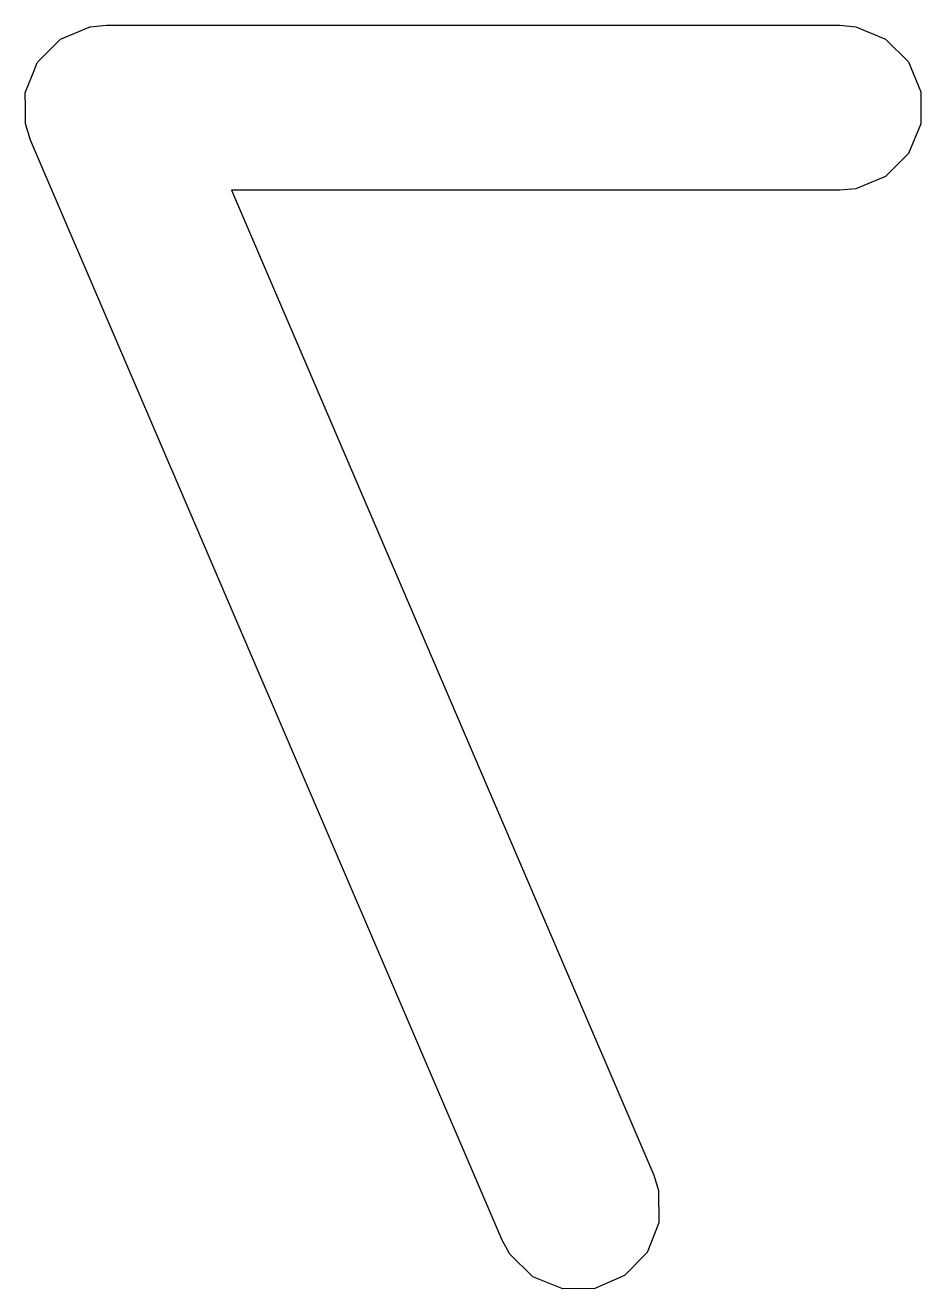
# Model space of a CAD drawing. Header units: inches. Extents: x -2.1 to 1.78, y 0.53 to 2.74.
# Drawn here: x 0.19944 to 0.23148, y 2.37998 to 2.4252 of the extents above; entities that cross this region are included whole.
import ezdxf

# ---------------------------------------------------------------- set-up
doc = ezdxf.new("R2010")
doc.units = ezdxf.units.IN
doc.header["$MEASUREMENT"] = 0
doc.layers.add('BLACK', color=250, linetype='CONTINUOUS')

msp = doc.modelspace()

# ---------------------------------------------------------------- linework, layer by layer
at = {"layer": 'BLACK', "linetype": 'CONTINUOUS'}
for p, q in [((0.201217, 2.42492), (0.20173, 2.42514)), ((0.20173, 2.42514), (0.201749, 2.42514)), ((0.201749, 2.42514), (0.201766, 2.425147)), ((0.201766, 2.425147), (0.202342, 2.425204)), ((0.202342, 2.425204), (0.228588, 2.425204)), ((0.228588, 2.425204), (0.229164, 2.425147)), ((0.229164, 2.425147), (0.230229, 2.424706)), ((0.200281, 2.424286), (0.200671, 2.424686)), ((0.200671, 2.424686), (0.200688, 2.424693)), ((0.200688, 2.424693), (0.200701, 2.424706)), ((0.200701, 2.424706), (0.201217, 2.42492)), ((0.230229, 2.424706), (0.231043, 2.423892)), ((0.199886, 2.423892), (0.200281, 2.424286)), ((0.199659, 2.423343), (0.199867, 2.423862)), ((0.199867, 2.423862), (0.199879, 2.423875)), ((0.199879, 2.423875), (0.199886, 2.423892)), ((0.231043, 2.423892), (0.231484, 2.422827)), ((0.199446, 2.422827), (0.199659, 2.423343)), ((0.199439, 2.422792), (0.199446, 2.422809)), ((0.199446, 2.422234), (0.199439, 2.422792)), ((0.199446, 2.422809), (0.199446, 2.422827)), ((0.231484, 2.422827), (0.231484, 2.421675)), ((0.199446, 2.421675), (0.199446, 2.422234)), ((0.199453, 2.421658), (0.199446, 2.421675)), ((0.199453, 2.42164), (0.199453, 2.421658)), ((0.199628, 2.421088), (0.199453, 2.42164)), ((0.231484, 2.421675), (0.231043, 2.420611)), ((0.2165, 2.381718), (0.199628, 2.421088)), ((0.231043, 2.420611), (0.230229, 2.419796)), ((0.230229, 2.419796), (0.229164, 2.419355)), ((0.228588, 2.419298), (0.20682, 2.419298)), ((0.20682, 2.419298), (0.221928, 2.384044)), ((0.229164, 2.419355), (0.228588, 2.419298)), ((0.221928, 2.384044), (0.222103, 2.383492)), ((0.222103, 2.383492), (0.222117, 2.38234)), ((0.222117, 2.38234), (0.221689, 2.381271)), ((0.216779, 2.381211), (0.2165, 2.381718)), ((0.217604, 2.380406), (0.216779, 2.381211)), ((0.221689, 2.381271), (0.220885, 2.380446)), ((0.218674, 2.379978), (0.217604, 2.380406)), ((0.220885, 2.380446), (0.219826, 2.379992)), ((0.219826, 2.379992), (0.218674, 2.379978))]:
    msp.add_line(p, q, dxfattribs=at)

doc.saveas('drawing.dxf')
